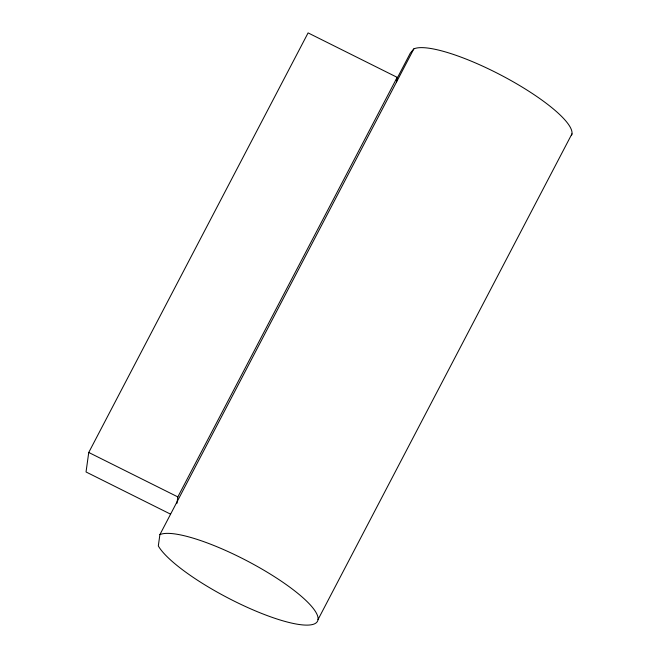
<?xml version="1.0" encoding="UTF-8"?>
<svg xmlns="http://www.w3.org/2000/svg" width="658" height="658" viewBox="0 0 658 658"><rect width="100%" height="100%" fill="white"/><g stroke="black" fill="none" stroke-linecap="round" stroke-linejoin="round"><path stroke-width="0.99" d="M396.535 81.97L397.177 77.348L308.092 32.9L88.748 452.465L86.033 471.975L170.521 514.137M159.894 534.625L158.315 545.934A90.631 20.85 27.6 0 0 281.065 620.28A90.631 20.85 27.6 0 0 286.057 584.477A90.631 20.85 27.6 0 0 159.894 534.625L413.833 48.889A90.631 20.85 27.6 0 1 508.157 78.976A90.631 20.85 27.6 0 1 571.399 135.589M176.928 503.428L177.833 496.913L397.177 77.348M396.264 79.996L410.288 53.166L413.833 48.889M318.028 619.573L571.966 133.837M88.748 452.465L177.833 496.913"/></g></svg>
